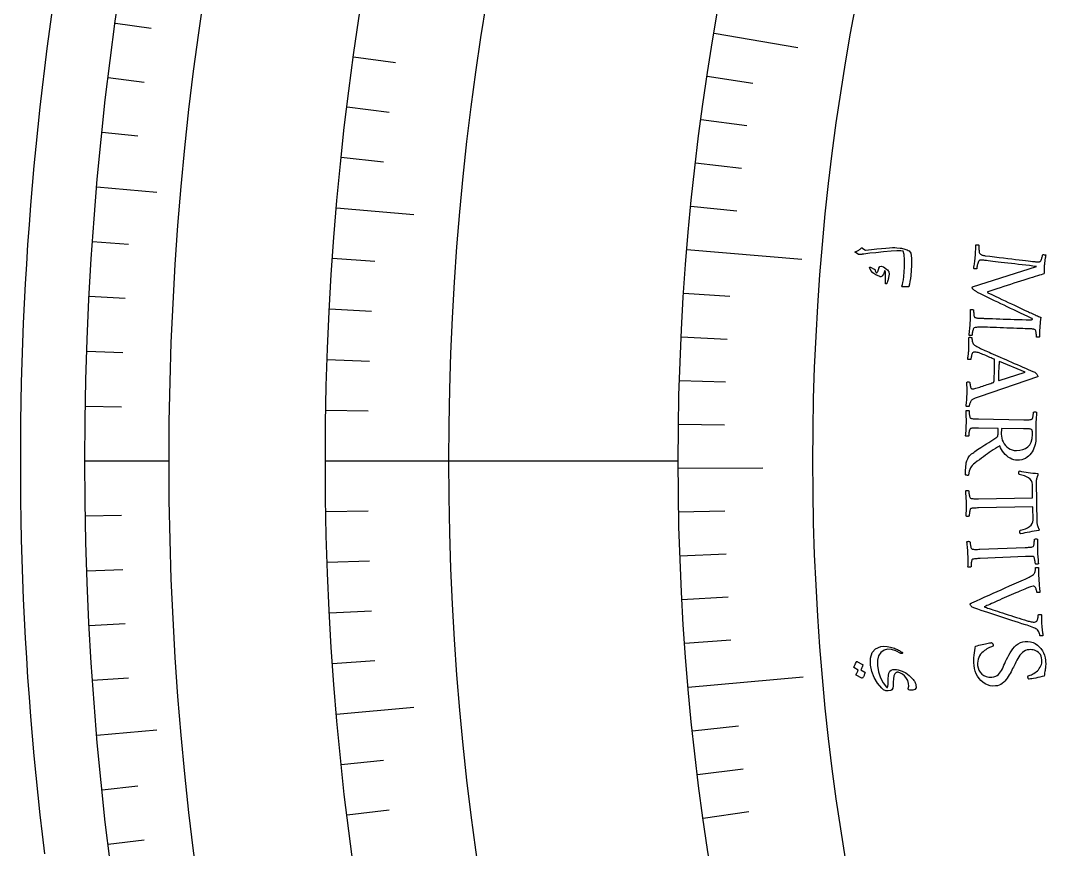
# Model space of a CAD drawing. Header units: millimetres. Extents: x -68 to 68, y -68 to 87.
# Drawn here: x -67.5 to -45.72, y -8.17 to 9.26 of the extents above; entities that cross this region are included whole.
import ezdxf

# ---------------------------------------------------------------- set-up
doc = ezdxf.new("R2010")
doc.units = ezdxf.units.MM
for name, color, linetype in [('CUT_OUTER', 1, 'Continuous'), ('ENGRAVE', 7, 'Continuous'), ('ENGRAVE_FINE', 8, 'Continuous'), ('TEXT', 5, 'Continuous')]:
    doc.layers.add(name, color=color, linetype=linetype)

msp = doc.modelspace()

# ---------------------------------------------------------------- linework, layer by layer
at = {"layer": 'CUT_OUTER'}
msp.add_lwpolyline([(-66.9924, -8.2627), (-67.0418, -7.8515), (-67.0887, -7.44), (-67.1331, -7.0282), (-67.175, -6.6162), (-67.2143, -6.2039), (-67.2511, -5.7913), (-67.2854, -5.3786), (-67.3171, -4.9656), (-67.3463, -4.5525), (-67.373, -4.1391), (-67.3971, -3.7257), (-67.4187, -3.3121), (-67.4377, -2.8983), (-67.4543, -2.4845), (-67.4682, -2.0705), (-67.4797, -1.6565), (-67.4886, -1.2425), (-67.4949, -0.8283), (-67.4987, -0.4142), (-67.5, 0), (-67.4987, 0.4142), (-67.4949, 0.8283), (-67.4886, 1.2425), (-67.4797, 1.6565), (-67.4682, 2.0705), (-67.4543, 2.4845), (-67.4377, 2.8983), (-67.4187, 3.3121), (-67.3971, 3.7257), (-67.373, 4.1391), (-67.3463, 4.5525), (-67.3171, 4.9656), (-67.2854, 5.3786), (-67.2511, 5.7913), (-67.2143, 6.2039), (-67.175, 6.6162), (-67.1331, 7.0282), (-67.0887, 7.44), (-67.0418, 7.8515), (-66.9924, 8.2627), (-66.9404, 8.6736), (-66.8859, 9.0842), (-66.8289, 9.4944)], dxfattribs=at)
at = {"layer": 'ENGRAVE'}
for points in [[(-52.9034, 8.9938), (-51.1467, 8.6952)], [(-65.8983, 5.7654), (-64.6375, 5.655)], [(-60.855, 5.3241), (-59.2278, 5.1818)], [(-53.4781, 4.4448), (-51.0565, 4.2436)], [(-66.15, 0), (-64.3781, 0)], [(-61.0875, 0), (-53.6625, 0)], [(-53.6623, -0.1496), (-51.8803, -0.1447)], [(-53.4513, -4.7561), (-51.0309, -4.5408)], [(-60.855, -5.3241), (-59.2278, -5.1818)], [(-65.8983, -5.7654), (-64.6375, -5.655)]]:
    msp.add_lwpolyline(points, dxfattribs=at)
for radius in [66.15, 66.15, 64.3781, 61.0875, 61.0875, 58.4888, 53.6625, 53.6625, 50.8275]:
    msp.add_circle((0, 0), radius, dxfattribs=at)
at = {"layer": 'ENGRAVE_FINE'}
for points in [[(-65.5062, 9.2063), (-64.7542, 9.1006)], [(-60.493, 8.5017), (-59.6107, 8.3777)], [(-65.6569, 8.0617), (-64.9032, 7.9691)], [(-53.0493, 8.0892), (-52.0884, 7.9427)], [(-60.6322, 7.4447), (-59.7478, 7.3361)], [(-53.1797, 7.1818), (-52.2165, 7.0517)], [(-65.7876, 6.9146), (-65.0324, 6.8352)], [(-60.7529, 6.3854), (-59.8667, 6.2922)], [(-53.2947, 6.2717), (-52.3294, 6.1581)], [(-53.3942, 5.3593), (-52.4271, 5.2622)], [(-65.9889, 4.6144), (-65.2313, 4.5614)], [(-60.9387, 4.2612), (-60.0499, 4.1991)], [(-53.5464, 3.5285), (-52.5765, 3.4646)], [(-66.0593, 3.462), (-65.301, 3.4223)], [(-61.0038, 3.1971), (-60.114, 3.1504)], [(-53.599, 2.6106), (-52.6281, 2.5634)], [(-66.1097, 2.3086), (-65.3508, 2.2821)], [(-61.0503, 2.1319), (-60.1598, 2.1008)], [(-53.6358, 1.6915), (-52.6643, 1.6608)], [(-66.1399, 1.1545), (-65.3807, 1.1412)], [(-61.0782, 1.0661), (-60.1873, 1.0506)], [(-53.657, 0.7713), (-52.6851, 0.7573)], [(-61.0782, -1.0661), (-60.1873, -1.0506)], [(-53.6518, -1.0711), (-52.68, -1.0517)], [(-66.1399, -1.1545), (-65.3807, -1.1412)], [(-53.6255, -1.9927), (-52.6542, -1.9566)], [(-61.0503, -2.1319), (-60.1598, -2.1008)], [(-66.1097, -2.3086), (-65.3508, -2.2821)], [(-53.5833, -2.9143), (-52.6127, -2.8615)], [(-61.0038, -3.1971), (-60.114, -3.1504)], [(-66.0593, -3.462), (-65.301, -3.4223)], [(-53.5253, -3.8355), (-52.5557, -3.766)], [(-60.9387, -4.2612), (-60.0499, -4.1991)], [(-65.9889, -4.6144), (-65.2313, -4.5614)], [(-53.3615, -5.6759), (-52.3949, -5.5731)], [(-60.7529, -6.3854), (-59.8667, -6.2922)], [(-53.2558, -6.5945), (-52.2911, -6.4751)], [(-65.7876, -6.9146), (-65.0324, -6.8352)], [(-60.6322, -7.4447), (-59.7478, -7.3361)], [(-53.1342, -7.5117), (-52.1717, -7.3756)], [(-65.6569, -8.0617), (-64.9032, -7.9691)]]:
    msp.add_lwpolyline(points, dxfattribs=at)
at = {"layer": 'TEXT'}
for points in [[(-49.922, 4.4039), (-49.905, 4.4112), (-49.8888, 4.4189), (-49.8734, 4.4271), (-49.8588, 4.4357), (-49.845, 4.4449), (-49.832, 4.4547), (-49.8199, 4.4652), (-49.8085, 4.4763), (-49.8023, 4.4805), (-49.7954, 4.4814), (-49.7879, 4.4792), (-49.7796, 4.4738), (-49.7366, 4.4419), (-49.7319, 4.4388), (-49.7279, 4.4365), (-49.7246, 4.435), (-49.7219, 4.4344), (-49.5966, 4.4487), (-49.4834, 4.4606), (-49.3823, 4.4703), (-49.2934, 4.4778), (-49.2167, 4.4829), (-49.1524, 4.4857), (-49.1005, 4.4861), (-49.0609, 4.4842), (-48.9865, 4.4774), (-48.9631, 4.474), (-48.9396, 4.4693), (-48.9162, 4.4636), (-48.8928, 4.4567), (-48.8694, 4.4485), (-48.846, 4.439), (-48.8226, 4.4282), (-48.7993, 4.4161), (-48.7674, 4.3674), (-48.7519, 4.265), (-48.7524, 4.1089), (-48.7684, 3.899), (-48.7759, 3.8337), (-48.7844, 3.7734), (-48.794, 3.718), (-48.8047, 3.6677), (-48.807, 3.6633), (-48.8102, 3.6602), (-48.8142, 3.6585), (-48.8191, 3.6582), (-48.8425, 3.6585), (-48.8638, 3.659), (-48.8829, 3.6597), (-48.9, 3.6604), (-48.9151, 3.6613), (-48.9285, 3.6624), (-48.9402, 3.6636), (-48.9501, 3.6649), (-48.9556, 3.666), (-48.9586, 3.6682), (-48.959, 3.6716), (-48.9569, 3.6761), (-48.9435, 3.7108), (-48.9321, 3.7558), (-48.9228, 3.8113), (-48.9154, 3.8772), (-48.8994, 4.0747), (-48.8957, 4.2299), (-48.9046, 4.3429), (-48.9265, 4.4139), (-48.9727, 4.418), (-49.0575, 4.4161), (-49.1809, 4.4083), (-49.343, 4.3945), (-49.5053, 4.3791), (-49.6281, 4.3668), (-49.7114, 4.3577), (-49.7552, 4.352), (-49.7673, 4.35), (-49.7785, 4.3482), (-49.789, 4.3465), (-49.7987, 4.3449), (-49.8075, 4.3434), (-49.8154, 4.3421), (-49.8223, 4.3408), (-49.8282, 4.3397), (-49.8411, 4.3381), (-49.8532, 4.3387), (-49.8645, 4.3417), (-49.875, 4.3469), (-49.9302, 4.3813), (-49.9338, 4.384), (-49.9362, 4.3869), (-49.9372, 4.3898), (-49.9368, 4.3928), (-49.9345, 4.3963), (-49.9313, 4.3993), (-49.9271, 4.4019), (-49.922, 4.4039)], [(-45.9567, 4.1083), (-45.9589, 4.0813), (-45.9605, 4.0559), (-45.9615, 4.0321), (-45.9619, 4.01), (-45.9621, 3.9891), (-45.9623, 3.9691), (-45.9626, 3.9499), (-45.963, 3.9315), (-45.9883, 3.9255), (-46.0198, 3.917), (-46.0576, 3.9061), (-46.1016, 3.8928), (-46.1509, 3.8775), (-46.2044, 3.8609), (-46.2622, 3.8428), (-46.3242, 3.8234), (-46.3894, 3.8028), (-46.4564, 3.7814), (-46.5254, 3.759), (-46.5963, 3.7356), (-46.6681, 3.712), (-46.7397, 3.6884), (-46.8111, 3.6651), (-46.8824, 3.642), (-46.9523, 3.6194), (-47.0196, 3.5976), (-47.0845, 3.5768), (-47.1468, 3.5568), (-47.1489, 3.5556), (-47.1505, 3.5537), (-47.1516, 3.5512), (-47.1521, 3.548), (-47.1517, 3.5449), (-47.1502, 3.5422), (-47.1475, 3.5399), (-47.1436, 3.5382), (-47.0638, 3.4998), (-46.9879, 3.4636), (-46.9159, 3.4294), (-46.848, 3.3973), (-46.782, 3.3663), (-46.7161, 3.3352), (-46.6501, 3.304), (-46.5841, 3.2727), (-46.5164, 3.2407), (-46.4452, 3.2073), (-46.3704, 3.1724), (-46.2922, 3.1361), (-46.2661, 3.1241), (-46.2388, 3.1117), (-46.2105, 3.099), (-46.181, 3.0859), (-46.1519, 3.0731), (-46.1248, 3.0614), (-46.0996, 3.0506), (-46.0763, 3.0408), (-46.0568, 3.0326), (-46.0429, 3.0268), (-46.0345, 3.0233), (-46.0317, 3.0221), (-46.038, 2.9723), (-46.043, 2.9271), (-46.0468, 2.8866), (-46.0495, 2.8508), (-46.0512, 2.8209), (-46.0527, 2.7891), (-46.054, 2.7555), (-46.0551, 2.7201), (-46.056, 2.6858), (-46.0566, 2.6555), (-46.057, 2.6293), (-46.0571, 2.6071), (-46.061, 2.6062), (-46.068, 2.6055), (-46.0782, 2.605), (-46.0916, 2.6046), (-46.1046, 2.6044), (-46.1139, 2.6042), (-46.1195, 2.6041), (-46.1214, 2.6041), (-46.1211, 2.6131), (-46.1214, 2.6245), (-46.122, 2.6383), (-46.1231, 2.6546), (-46.1246, 2.6719), (-46.1268, 2.6887), (-46.1296, 2.7052), (-46.1329, 2.7213), (-46.1368, 2.7357), (-46.1411, 2.7471), (-46.1459, 2.7553), (-46.1512, 2.7606), (-46.1596, 2.7642), (-46.1691, 2.7672), (-46.1798, 2.7699), (-46.1917, 2.772), (-46.204, 2.7737), (-46.2156, 2.7751), (-46.2267, 2.7762), (-46.2373, 2.777), (-46.2696, 2.7778), (-46.3093, 2.779), (-46.3564, 2.7807), (-46.411, 2.7829), (-46.471, 2.7853), (-46.5346, 2.7877), (-46.6018, 2.7903), (-46.6726, 2.7929), (-46.745, 2.7955), (-46.8169, 2.7981), (-46.8884, 2.8007), (-46.9594, 2.8032), (-47.0283, 2.8057), (-47.0931, 2.808), (-47.154, 2.8103), (-47.2108, 2.8125), (-47.2424, 2.8131), (-47.2732, 2.8133), (-47.3031, 2.8132), (-47.3322, 2.8128), (-47.3598, 2.8114), (-47.3851, 2.8084), (-47.4083, 2.8039), (-47.4293, 2.7978), (-47.4371, 2.7931), (-47.4441, 2.7848), (-47.4503, 2.7731), (-47.4557, 2.7578), (-47.4604, 2.7407), (-47.4645, 2.7234), (-47.4681, 2.706), (-47.4711, 2.6883), (-47.4735, 2.6722), (-47.4753, 2.6594), (-47.4765, 2.6499), (-47.477, 2.6437), (-47.4856, 2.6402), (-47.4948, 2.638), (-47.5047, 2.6372), (-47.5152, 2.6377), (-47.5249, 2.6389), (-47.5325, 2.6401), (-47.5379, 2.6414), (-47.5412, 2.6426), (-47.5372, 2.6757), (-47.5332, 2.7083), (-47.5294, 2.7405), (-47.5258, 2.7723), (-47.5224, 2.8045), (-47.5194, 2.8381), (-47.5166, 2.8729), (-47.5142, 2.9091), (-47.5121, 2.947), (-47.5105, 2.9823), (-47.5095, 3.015), (-47.5091, 3.0452), (-47.509, 3.0753), (-47.5088, 3.1081), (-47.5085, 3.1435), (-47.5082, 3.1815), (-47.5047, 3.1824), (-47.4989, 3.1832), (-47.4909, 3.1838), (-47.4805, 3.1843), (-47.4696, 3.1841), (-47.46, 3.1829), (-47.4515, 3.1806), (-47.4443, 3.1772), (-47.4446, 3.1693), (-47.4447, 3.1593), (-47.4444, 3.1474), (-47.4438, 3.1333), (-47.4429, 3.1182), (-47.4418, 3.1032), (-47.4403, 3.0881), (-47.4386, 3.0729), (-47.4366, 3.0588), (-47.4343, 3.0467), (-47.4317, 3.0366), (-47.4289, 3.0285), (-47.4242, 3.0228), (-47.4164, 3.0179), (-47.4053, 3.0136), (-47.3911, 3.0099), (-47.3758, 3.0069), (-47.3616, 3.0046), (-47.3486, 3.0029), (-47.3366, 3.0019), (-47.3231, 3.0011), (-47.3078, 3.0006), (-47.2905, 3.0002), (-47.2714, 3), (-47.2523, 2.9998), (-47.2351, 2.9994), (-47.2198, 2.9989), (-47.2063, 2.9982), (-47.1259, 2.9954), (-47.0471, 2.9927), (-46.9699, 2.99), (-46.8942, 2.9875), (-46.8189, 2.985), (-46.7428, 2.9824), (-46.6658, 2.9797), (-46.5879, 2.977), (-46.5081, 2.9743), (-46.4253, 2.9717), (-46.3395, 2.9692), (-46.2507, 2.9667), (-46.2465, 2.9668), (-46.2409, 2.9672), (-46.2338, 2.9682), (-46.2253, 2.9696), (-46.2171, 2.9718), (-46.2112, 2.9749), (-46.2075, 2.979), (-46.206, 2.9841), (-46.2069, 2.9866), (-46.2097, 2.9894), (-46.2145, 2.9927), (-46.2213, 2.9963), (-46.3031, 3.0348), (-46.3818, 3.0719), (-46.4575, 3.1077), (-46.5301, 3.142), (-46.6005, 3.1755), (-46.6697, 3.2086), (-46.7375, 3.2412), (-46.8041, 3.2733), (-46.8703, 3.3054), (-46.9371, 3.3378), (-47.0044, 3.3704), (-47.0722, 3.4033), (-47.1416, 3.4369), (-47.2136, 3.4719), (-47.2883, 3.5081), (-47.3655, 3.5456), (-47.371, 3.5491), (-47.3786, 3.5541), (-47.3884, 3.5608), (-47.4004, 3.569), (-47.4133, 3.5782), (-47.4257, 3.5874), (-47.4377, 3.5968), (-47.4492, 3.6062), (-47.4592, 3.6154), (-47.4665, 3.624), (-47.4711, 3.632), (-47.473, 3.6393), (-47.4735, 3.6421), (-47.4731, 3.6457), (-47.4718, 3.65), (-47.4695, 3.6552), (-47.4684, 3.6563), (-47.4676, 3.6574), (-47.4671, 3.6585), (-47.4669, 3.6596), (-46.1234, 4.0916), (-46.1968, 4.0994), (-46.2712, 4.1076), (-46.3468, 4.1161), (-46.4234, 4.1251), (-46.5001, 4.1341), (-46.5756, 4.1428), (-46.6501, 4.1514), (-46.7233, 4.1597), (-46.7943, 4.1677), (-46.8617, 4.1754), (-46.9255, 4.1828), (-46.9858, 4.1899), (-47.0414, 4.1966), (-47.0914, 4.2025), (-47.1357, 4.2078), (-47.1743, 4.2125), (-47.206, 4.2164), (-47.2296, 4.2192), (-47.2452, 4.221), (-47.2526, 4.2218), (-47.2608, 4.2224), (-47.2695, 4.2227), (-47.2786, 4.2228), (-47.2881, 4.2227), (-47.2976, 4.2222), (-47.3063, 4.2214), (-47.3144, 4.2203), (-47.3218, 4.2187), (-47.3298, 4.2139), (-47.3373, 4.2048), (-47.3444, 4.1915), (-47.351, 4.1739), (-47.357, 4.1542), (-47.3622, 4.1342), (-47.3668, 4.114), (-47.3706, 4.0936), (-47.3737, 4.075), (-47.376, 4.0605), (-47.3776, 4.0499), (-47.3784, 4.0434), (-47.3843, 4.04), (-47.392, 4.0382), (-47.4016, 4.038), (-47.4131, 4.0394), (-47.4243, 4.0415), (-47.4329, 4.0434), (-47.4389, 4.0451), (-47.4424, 4.0465), (-47.4374, 4.0785), (-47.4327, 4.1082), (-47.4284, 4.1356), (-47.4244, 4.1607), (-47.4207, 4.1863), (-47.4171, 4.2151), (-47.4136, 4.247), (-47.4102, 4.2822), (-47.407, 4.3197), (-47.4045, 4.3541), (-47.4027, 4.3853), (-47.4016, 4.4135), (-47.4008, 4.4416), (-47.3997, 4.4729), (-47.3986, 4.5075), (-47.3972, 4.5451), (-47.3937, 4.5459), (-47.3879, 4.5466), (-47.3798, 4.5469), (-47.3694, 4.5471), (-47.3586, 4.5466), (-47.3489, 4.5451), (-47.3406, 4.5426), (-47.3335, 4.539), (-47.334, 4.5305), (-47.3343, 4.5186), (-47.3343, 4.5033), (-47.334, 4.4847), (-47.3334, 4.4644), (-47.3321, 4.4443), (-47.3303, 4.4242), (-47.3278, 4.4043), (-47.3246, 4.3862), (-47.3205, 4.3718), (-47.3155, 4.3611), (-47.3095, 4.354), (-47.2986, 4.3456), (-47.2871, 4.3387), (-47.2751, 4.3331), (-47.2625, 4.3289), (-47.2489, 4.3255), (-47.2341, 4.3223), (-47.2179, 4.3192), (-47.2005, 4.3163), (-47.1016, 4.3039), (-47.0047, 4.2918), (-46.9098, 4.2801), (-46.8168, 4.2686), (-46.7272, 4.2578), (-46.6423, 4.2476), (-46.562, 4.2382), (-46.4864, 4.2294), (-46.4165, 4.2214), (-46.3535, 4.2142), (-46.2972, 4.2078), (-46.2478, 4.2021), (-46.2066, 4.1973), (-46.1748, 4.1937), (-46.1526, 4.1913), (-46.1399, 4.19), (-46.1275, 4.189), (-46.1154, 4.1881), (-46.1035, 4.1873), (-46.0919, 4.1868), (-46.0808, 4.1867), (-46.0701, 4.1873), (-46.0599, 4.1887), (-46.0502, 4.1909), (-46.0433, 4.1942), (-46.0364, 4.2011), (-46.0296, 4.2116), (-46.023, 4.2255), (-46.0166, 4.2414), (-46.0108, 4.2575), (-46.0056, 4.2741), (-46.0008, 4.2909), (-45.9969, 4.3066), (-45.9938, 4.3198), (-45.9918, 4.3303), (-45.9907, 4.3383), (-45.9886, 4.3391), (-45.9828, 4.3392), (-45.9732, 4.3387), (-45.9597, 4.3376), (-45.9461, 4.3362), (-45.9362, 4.3348), (-45.9298, 4.3335), (-45.9269, 4.3323), (-45.9304, 4.308), (-45.9335, 4.2863), (-45.9365, 4.2671), (-45.9392, 4.2504), (-45.9417, 4.2349), (-45.944, 4.2194), (-45.9463, 4.2039), (-45.9483, 4.1883), (-45.9503, 4.1717), (-45.9524, 4.1528), (-45.9545, 4.1316), (-45.9567, 4.1083)], [(-49.6325, 4.0672), (-49.6319, 4.07), (-49.6306, 4.0724), (-49.6285, 4.0744), (-49.6257, 4.0759), (-49.6233, 4.0763), (-49.6207, 4.0762), (-49.618, 4.0758), (-49.6151, 4.075), (-49.5372, 4.0362), (-49.5293, 4.0316), (-49.5234, 4.0269), (-49.5194, 4.0223), (-49.5173, 4.0176), (-49.5134, 3.9979), (-49.5076, 3.9809), (-49.4999, 3.9667), (-49.4902, 3.9552), (-49.4849, 3.9527), (-49.4787, 3.9551), (-49.4718, 3.9624), (-49.4642, 3.9747), (-49.4605, 3.983), (-49.4571, 3.9917), (-49.4538, 4.0006), (-49.4506, 4.0099), (-49.4476, 4.0195), (-49.4448, 4.0296), (-49.4421, 4.0402), (-49.4396, 4.0514), (-49.4204, 4.0889), (-49.3864, 4.0986), (-49.3377, 4.0805), (-49.2743, 4.0347), (-49.2558, 4.0165), (-49.2416, 3.999), (-49.2318, 3.9823), (-49.2263, 3.9663), (-49.2241, 3.9491), (-49.2246, 3.9255), (-49.2276, 3.8957), (-49.2333, 3.8595), (-49.2365, 3.841), (-49.2403, 3.8236), (-49.2445, 3.8071), (-49.2492, 3.7917), (-49.2542, 3.7772), (-49.259, 3.7636), (-49.2638, 3.7511), (-49.2685, 3.7394), (-49.2732, 3.7324), (-49.2782, 3.7275), (-49.2837, 3.7247), (-49.2895, 3.7241), (-49.2955, 3.7255), (-49.2995, 3.7287), (-49.3017, 3.7337), (-49.3021, 3.7404), (-49.3019, 3.7618), (-49.3013, 3.7861), (-49.3002, 3.8132), (-49.2988, 3.8431), (-49.296, 3.899), (-49.2959, 3.9427), (-49.2984, 3.9745), (-49.3036, 3.9941), (-49.3052, 3.9967), (-49.3074, 3.9982), (-49.3104, 3.9987), (-49.314, 3.998), (-49.3163, 3.9968), (-49.3184, 3.9945), (-49.3205, 3.991), (-49.3225, 3.9864), (-49.3367, 3.9429), (-49.3435, 3.9248), (-49.3516, 3.9095), (-49.361, 3.897), (-49.3717, 3.8873), (-49.384, 3.8793), (-49.3964, 3.875), (-49.4089, 3.8743), (-49.4214, 3.8773), (-49.5051, 3.912), (-49.5682, 3.9553), (-49.6107, 4.007), (-49.6325, 4.0672)], [(-47.2389, 2.3389), (-47.2355, 2.3374), (-47.2252, 2.3328), (-47.2081, 2.3251), (-47.1841, 2.3144), (-47.1542, 2.3011), (-47.1194, 2.2858), (-47.0797, 2.2683), (-47.035, 2.2488), (-46.9866, 2.2276), (-46.9355, 2.2051), (-46.8818, 2.1811), (-46.8254, 2.1558), (-46.7672, 2.1298), (-46.7082, 2.1036), (-46.6483, 2.0774), (-46.5875, 2.051), (-46.527, 2.0248), (-46.4676, 1.9992), (-46.4096, 1.9741), (-46.3528, 1.9495), (-46.2982, 1.926), (-46.2471, 1.9038), (-46.1993, 1.8832), (-46.1549, 1.8639), (-46.1457, 1.8577), (-46.1361, 1.8489), (-46.1259, 1.8373), (-46.1154, 1.8231), (-46.1059, 1.8086), (-46.0993, 1.7959), (-46.0954, 1.7852), (-46.0943, 1.7765), (-46.0945, 1.7744), (-46.0947, 1.7728), (-46.0951, 1.7717), (-46.0957, 1.7709), (-46.0963, 1.7702), (-46.0972, 1.769), (-46.0982, 1.7674), (-46.0993, 1.7655), (-47.3071, 1.355), (-47.3666, 1.3342), (-47.4111, 1.3184), (-47.4406, 1.3075), (-47.455, 1.3017), (-47.4673, 1.295), (-47.4789, 1.2854), (-47.4897, 1.2731), (-47.4996, 1.258), (-47.5086, 1.2416), (-47.5162, 1.2251), (-47.5226, 1.2085), (-47.5276, 1.192), (-47.5315, 1.1769), (-47.5343, 1.1648), (-47.536, 1.1557), (-47.5367, 1.1495), (-47.5433, 1.1458), (-47.5514, 1.1436), (-47.5611, 1.1428), (-47.5723, 1.1435), (-47.583, 1.1449), (-47.5914, 1.1463), (-47.5973, 1.1475), (-47.6007, 1.1488), (-47.5977, 1.1813), (-47.5949, 1.2121), (-47.5922, 1.2412), (-47.5897, 1.2685), (-47.5875, 1.2963), (-47.5855, 1.3267), (-47.584, 1.3596), (-47.5827, 1.3952), (-47.5818, 1.4328), (-47.5814, 1.467), (-47.5815, 1.498), (-47.5822, 1.5256), (-47.583, 1.5533), (-47.584, 1.5842), (-47.5849, 1.6185), (-47.5858, 1.6562), (-47.5802, 1.6599), (-47.573, 1.6623), (-47.5641, 1.6634), (-47.5535, 1.6631), (-47.543, 1.6617), (-47.5342, 1.6593), (-47.5272, 1.6559), (-47.5219, 1.6516), (-47.5218, 1.6398), (-47.5208, 1.6251), (-47.5189, 1.6074), (-47.5161, 1.5869), (-47.5124, 1.5666), (-47.5079, 1.5497), (-47.5025, 1.5363), (-47.4964, 1.5263), (-47.4911, 1.5221), (-47.484, 1.519), (-47.4752, 1.517), (-47.4647, 1.5161), (-47.4526, 1.5166), (-47.4368, 1.5189), (-47.4175, 1.523), (-47.3945, 1.5288), (-47.3689, 1.5359), (-47.3417, 1.544), (-47.3128, 1.5531), (-47.2824, 1.563), (-47.2514, 1.5735), (-47.2208, 1.5839), (-47.1907, 1.5943), (-47.1609, 1.6048), (-47.1327, 1.6147), (-47.1071, 1.6238), (-47.0841, 1.6319), (-47.0637, 1.6391), (-47.0469, 1.645), (-47.035, 1.6492), (-47.0278, 1.6518), (-47.0254, 1.6526), (-47.0251, 1.6529), (-47.0243, 1.6537), (-47.0228, 1.6551), (-47.0207, 1.657), (-47.0186, 1.6592), (-47.0171, 1.6615), (-47.0162, 1.6637), (-47.0158, 1.666), (-47.0142, 1.684), (-47.0127, 1.7041), (-47.0115, 1.7261), (-47.0105, 1.7502), (-47.0095, 1.7748), (-47.0086, 1.7986), (-47.0078, 1.8215), (-47.0069, 1.8436), (-47.0067, 1.8493), (-47.0065, 1.855), (-47.0062, 1.8607), (-47.006, 1.8663), (-47.0058, 1.8719), (-47.0056, 1.8772), (-47.0054, 1.8821), (-47.0052, 1.8868), (-47.0039, 1.9197), (-47.0029, 1.9501), (-47.0021, 1.9778), (-47.0015, 2.003), (-47.0012, 2.0287), (-47.0012, 2.0578), (-47.0014, 2.0903), (-47.0018, 2.1263), (-47.002, 2.1276), (-47.0026, 2.1292), (-47.0035, 2.1311), (-47.0049, 2.1333), (-47.0063, 2.1353), (-47.0074, 2.1368), (-47.008, 2.1377), (-47.0082, 2.138), (-47.011, 2.1392), (-47.0194, 2.1428), (-47.0334, 2.1488), (-47.0531, 2.1572), (-47.0766, 2.1672), (-47.1022, 2.1783), (-47.1298, 2.1903), (-47.1596, 2.2033), (-47.19, 2.2164), (-47.2194, 2.2287), (-47.2478, 2.2403), (-47.2753, 2.2511), (-47.3022, 2.2618), (-47.327, 2.2706), (-47.3495, 2.2773), (-47.3699, 2.2821), (-47.3882, 2.2855), (-47.4045, 2.2881), (-47.4189, 2.2899), (-47.4313, 2.2908), (-47.4433, 2.2892), (-47.4543, 2.283), (-47.4642, 2.2723), (-47.473, 2.2571), (-47.4806, 2.2395), (-47.4869, 2.2214), (-47.492, 2.2031), (-47.4958, 2.1844), (-47.4986, 2.1673), (-47.5006, 2.1538), (-47.502, 2.1438), (-47.5025, 2.1374), (-47.5061, 2.1354), (-47.5121, 2.1338), (-47.5206, 2.1326), (-47.5314, 2.1318), (-47.5426, 2.1316), (-47.5523, 2.1321), (-47.5603, 2.1335), (-47.5667, 2.1357), (-47.5646, 2.1567), (-47.5626, 2.1762), (-47.5606, 2.1941), (-47.5587, 2.2104), (-47.5568, 2.2259), (-47.555, 2.2414), (-47.5531, 2.2569), (-47.5512, 2.2724), (-47.5494, 2.2891), (-47.5478, 2.3083), (-47.5463, 2.3299), (-47.5449, 2.3541), (-47.5439, 2.3784), (-47.5432, 2.4007), (-47.5429, 2.4211), (-47.5429, 2.4394), (-47.5432, 2.4567), (-47.5434, 2.4741), (-47.5437, 2.4914), (-47.5439, 2.5088), (-47.5441, 2.5272), (-47.5441, 2.548), (-47.544, 2.5711), (-47.5438, 2.5965), (-47.5402, 2.5984), (-47.5342, 2.5995), (-47.5258, 2.5999), (-47.515, 2.5996), (-47.5038, 2.5987), (-47.4942, 2.5973), (-47.4862, 2.5954), (-47.4798, 2.5931), (-47.4799, 2.5809), (-47.4788, 2.565), (-47.4766, 2.5455), (-47.4733, 2.5223), (-47.4686, 2.4994), (-47.4621, 2.4805), (-47.4538, 2.4657), (-47.4437, 2.4551), (-47.4222, 2.4373), (-47.3994, 2.4208), (-47.3752, 2.4056), (-47.3496, 2.3915), (-47.323, 2.3782), (-47.2957, 2.365), (-47.2677, 2.3519), (-47.2389, 2.3389)], [(-46.3608, 1.8655), (-46.8959, 2.0896), (-46.8962, 2.0896), (-46.8971, 2.0894), (-46.8985, 2.0891), (-46.9005, 2.0887), (-46.9026, 2.0881), (-46.904, 2.0874), (-46.9049, 2.0865), (-46.9052, 2.0855), (-46.9073, 2.0629), (-46.9093, 2.0381), (-46.9113, 2.0112), (-46.9132, 1.9822), (-46.9149, 1.9536), (-46.9163, 1.928), (-46.9174, 1.9053), (-46.9183, 1.8856), (-46.9192, 1.8601), (-46.9197, 1.8359), (-46.9199, 1.8129), (-46.9197, 1.7912), (-46.9194, 1.7696), (-46.9191, 1.7471), (-46.9188, 1.7235), (-46.9185, 1.6989), (-46.9183, 1.6969), (-46.9173, 1.6952), (-46.9155, 1.6939), (-46.913, 1.6931), (-46.9106, 1.6925), (-46.9088, 1.692), (-46.9077, 1.6918), (-46.9074, 1.6917)], [(-46.1331, 0.4559), (-46.1351, 0.4188), (-46.1401, 0.3811), (-46.1483, 0.3429), (-46.1595, 0.3041), (-46.1738, 0.2658), (-46.1908, 0.229), (-46.2107, 0.1938), (-46.2334, 0.1601), (-46.259, 0.1287), (-46.2876, 0.1006), (-46.3191, 0.0756), (-46.3537, 0.0538), (-46.3912, 0.0361), (-46.4317, 0.0235), (-46.4752, 0.0159), (-46.5218, 0.0134), (-46.5615, 0.0162), (-46.6006, 0.0245), (-46.6392, 0.0382), (-46.6772, 0.0576), (-46.7137, 0.0812), (-46.748, 0.1081), (-46.7799, 0.138), (-46.8095, 0.1711), (-46.836, 0.2062), (-46.8584, 0.242), (-46.8767, 0.2785), (-46.8911, 0.3157), (-46.9394, 0.2868), (-46.9857, 0.2583), (-47.03, 0.2304), (-47.0723, 0.2029), (-47.1135, 0.1754), (-47.1545, 0.1473), (-47.1954, 0.1185), (-47.2361, 0.0892), (-47.2778, 0.0586), (-47.3217, 0.0263), (-47.3676, -0.0078), (-47.4157, -0.0438), (-47.4457, -0.0684), (-47.4716, -0.0941), (-47.4936, -0.1209), (-47.5115, -0.1486), (-47.5258, -0.1791), (-47.537, -0.214), (-47.5449, -0.2535), (-47.5497, -0.2973), (-47.5552, -0.3011), (-47.5628, -0.3032), (-47.5723, -0.3035), (-47.5839, -0.3022), (-47.5952, -0.3001), (-47.604, -0.2983), (-47.6101, -0.2967), (-47.6137, -0.2954), (-47.6135, -0.2413), (-47.6122, -0.1919), (-47.6099, -0.1472), (-47.6065, -0.1074), (-47.6023, -0.0724), (-47.5977, -0.0425), (-47.5927, -0.0176), (-47.5872, 0.0022), (-47.582, 0.0149), (-47.5754, 0.0299), (-47.5676, 0.0471), (-47.5585, 0.0667), (-47.5469, 0.0873), (-47.5313, 0.1076), (-47.5119, 0.1275), (-47.4886, 0.1472), (-47.4773, 0.1555), (-47.4617, 0.1666), (-47.4418, 0.1806), (-47.4176, 0.1975), (-47.3898, 0.2166), (-47.3591, 0.2374), (-47.3255, 0.2599), (-47.2891, 0.284), (-47.2506, 0.3094), (-47.2107, 0.3356), (-47.1696, 0.3626), (-47.1272, 0.3904), (-47.0843, 0.4183), (-47.0418, 0.4455), (-46.9997, 0.4722), (-46.9581, 0.4982), (-46.946, 0.5092), (-46.9372, 0.5242), (-46.9319, 0.5432), (-46.9299, 0.5662), (-46.9283, 0.6821), (-47.3444, 0.6882), (-47.3478, 0.6882), (-47.3513, 0.6883), (-47.3547, 0.6883), (-47.3581, 0.6884), (-47.3615, 0.6884), (-47.365, 0.6885), (-47.3684, 0.6885), (-47.3718, 0.6886), (-47.393, 0.6888), (-47.4133, 0.6889), (-47.4325, 0.6888), (-47.4507, 0.6886), (-47.4677, 0.6879), (-47.483, 0.6865), (-47.4969, 0.6843), (-47.5091, 0.6814), (-47.5148, 0.6774), (-47.5201, 0.67), (-47.5253, 0.6591), (-47.5302, 0.6448), (-47.5346, 0.6285), (-47.5384, 0.6115), (-47.5414, 0.594), (-47.5437, 0.5759), (-47.5454, 0.5589), (-47.5466, 0.5448), (-47.5474, 0.5336), (-47.5477, 0.5252), (-47.5532, 0.5222), (-47.5603, 0.5199), (-47.5692, 0.5183), (-47.5798, 0.5175), (-47.5904, 0.5177), (-47.5992, 0.5192), (-47.6063, 0.5219), (-47.6117, 0.5259), (-47.6091, 0.5602), (-47.6066, 0.5937), (-47.6043, 0.6264), (-47.6021, 0.6585), (-47.6001, 0.6904), (-47.5985, 0.7227), (-47.5974, 0.7555), (-47.5966, 0.7887), (-47.5963, 0.8212), (-47.5964, 0.8539), (-47.5968, 0.8869), (-47.5977, 0.9203), (-47.5988, 0.9539), (-47.6001, 0.9878), (-47.6014, 1.022), (-47.6029, 1.0565), (-47.5974, 1.0604), (-47.5902, 1.0629), (-47.5813, 1.064), (-47.5707, 1.0639), (-47.5602, 1.0627), (-47.5513, 1.0609), (-47.5442, 1.0583), (-47.5389, 1.0551), (-47.5389, 1.0467), (-47.5385, 1.0355), (-47.5377, 1.0214), (-47.5366, 1.0043), (-47.5349, 0.9861), (-47.5324, 0.9683), (-47.5293, 0.9508), (-47.5254, 0.9338), (-47.521, 0.919), (-47.5162, 0.908), (-47.511, 0.901), (-47.5055, 0.8978), (-47.4909, 0.8934), (-47.4742, 0.89), (-47.4556, 0.8875), (-47.4349, 0.8861), (-47.4127, 0.8852), (-47.3897, 0.8844), (-47.3659, 0.8837), (-47.3412, 0.8832), (-46.3879, 0.8676), (-46.3631, 0.8673), (-46.339, 0.867), (-46.3157, 0.8669), (-46.293, 0.867), (-46.2718, 0.8676), (-46.2527, 0.8693), (-46.2357, 0.872), (-46.2208, 0.8757), (-46.2143, 0.8786), (-46.2086, 0.8853), (-46.2037, 0.8958), (-46.1996, 0.91), (-46.196, 0.9263), (-46.1929, 0.9429), (-46.1902, 0.9598), (-46.1879, 0.977), (-46.1861, 0.993), (-46.1847, 1.0063), (-46.1838, 1.017), (-46.1834, 1.025), (-46.178, 1.0279), (-46.1708, 1.0301), (-46.1619, 1.0315), (-46.1513, 1.0321), (-46.1407, 1.0318), (-46.1319, 1.0303), (-46.1248, 1.0276), (-46.1194, 1.0236), (-46.1214, 0.9903), (-46.1234, 0.9574), (-46.1256, 0.925), (-46.1279, 0.893), (-46.13, 0.8612), (-46.1316, 0.8296), (-46.1328, 0.7981), (-46.1336, 0.7667), (-46.134, 0.7337), (-46.1341, 0.6994), (-46.1339, 0.6638), (-46.1334, 0.627), (-46.1329, 0.5882), (-46.1327, 0.5468), (-46.1328, 0.5027), (-46.1331, 0.4559)], [(-46.5418, 0.2187), (-46.4719, 0.2232), (-46.4086, 0.2374), (-46.3517, 0.2614), (-46.3013, 0.2949), (-46.26, 0.3399), (-46.2303, 0.3978), (-46.212, 0.4688), (-46.2052, 0.5529), (-46.2052, 0.5643), (-46.2055, 0.5784), (-46.206, 0.5951), (-46.2067, 0.6145), (-46.2085, 0.6331), (-46.212, 0.6474), (-46.2173, 0.6573), (-46.2244, 0.6629), (-46.2364, 0.6671), (-46.252, 0.6703), (-46.2712, 0.6727), (-46.2939, 0.674), (-46.3186, 0.6749), (-46.3434, 0.6756), (-46.3683, 0.6762), (-46.3934, 0.6766), (-46.8598, 0.6811), (-46.8613, 0.5631), (-46.8593, 0.5204), (-46.8523, 0.4787), (-46.8402, 0.4379), (-46.823, 0.3981), (-46.8013, 0.3606), (-46.7755, 0.3266), (-46.7457, 0.2961), (-46.7119, 0.2693), (-46.6744, 0.2473), (-46.6335, 0.2315), (-46.5893, 0.222), (-46.5418, 0.2187)], [(-46.1127, -1.292), (-46.1116, -1.3063), (-46.109, -1.3226), (-46.1049, -1.3408), (-46.0993, -1.3609), (-46.0931, -1.3805), (-46.0873, -1.3974), (-46.0819, -1.4115), (-46.0768, -1.4228), (-46.0726, -1.4309), (-46.0695, -1.4376), (-46.0676, -1.443), (-46.0669, -1.4471), (-46.0671, -1.4506), (-46.0678, -1.4544), (-46.0691, -1.4584), (-46.071, -1.4628), (-46.1218, -1.4702), (-46.1717, -1.4781), (-46.2208, -1.4863), (-46.269, -1.4949), (-46.3163, -1.504), (-46.3627, -1.5134), (-46.4083, -1.5233), (-46.453, -1.5335), (-46.4555, -1.531), (-46.4584, -1.5275), (-46.4615, -1.5233), (-46.465, -1.5182), (-46.468, -1.5123), (-46.4699, -1.5059), (-46.4707, -1.4989), (-46.4704, -1.4913), (-46.47, -1.48), (-46.4682, -1.4709), (-46.4648, -1.4641), (-46.46, -1.4594), (-46.4045, -1.4446), (-46.3541, -1.4263), (-46.3086, -1.4045), (-46.268, -1.3793), (-46.2348, -1.3506), (-46.2115, -1.3182), (-46.1979, -1.2823), (-46.1941, -1.2427), (-46.2007, -0.9651), (-47.3391, -0.9889), (-47.3638, -0.9895), (-47.3876, -0.9902), (-47.4106, -0.991), (-47.4328, -0.992), (-47.4535, -0.9935), (-47.4721, -0.996), (-47.4888, -0.9994), (-47.5034, -1.0039), (-47.5089, -1.008), (-47.514, -1.0156), (-47.5188, -1.0266), (-47.5232, -1.0411), (-47.527, -1.0576), (-47.5302, -1.0744), (-47.5326, -1.0917), (-47.5342, -1.1094), (-47.5353, -1.1259), (-47.5361, -1.1397), (-47.5365, -1.1507), (-47.5365, -1.159), (-47.5418, -1.1622), (-47.5489, -1.1647), (-47.5577, -1.1666), (-47.5683, -1.1678), (-47.5788, -1.168), (-47.5877, -1.1668), (-47.5949, -1.1644), (-47.6005, -1.1605), (-47.5991, -1.1262), (-47.5978, -1.0927), (-47.5966, -1.0598), (-47.5955, -1.0277), (-47.5947, -0.9958), (-47.5943, -0.9634), (-47.5943, -0.9306), (-47.5947, -0.8973), (-47.5955, -0.8649), (-47.5968, -0.8322), (-47.5984, -0.7992), (-47.6004, -0.7659), (-47.6028, -0.7324), (-47.6052, -0.6985), (-47.6078, -0.6644), (-47.6104, -0.63), (-47.6051, -0.6259), (-47.598, -0.6232), (-47.5891, -0.6217), (-47.5785, -0.6215), (-47.568, -0.6223), (-47.5591, -0.6238), (-47.5519, -0.6261), (-47.5464, -0.6291), (-47.5461, -0.6375), (-47.5453, -0.6487), (-47.544, -0.6628), (-47.5423, -0.6797), (-47.54, -0.6979), (-47.5369, -0.7157), (-47.5332, -0.733), (-47.5287, -0.7498), (-47.5237, -0.7645), (-47.5185, -0.7753), (-47.5131, -0.7822), (-47.5075, -0.7852), (-47.4927, -0.789), (-47.476, -0.7918), (-47.4572, -0.7936), (-47.4365, -0.7943), (-47.4143, -0.7945), (-47.3913, -0.7944), (-47.3675, -0.7943), (-47.3427, -0.7939), (-46.2043, -0.7748), (-46.2082, -0.4927), (-46.2135, -0.4533), (-46.2284, -0.4179), (-46.2529, -0.3864), (-46.2872, -0.359), (-46.3286, -0.3352), (-46.3749, -0.3147), (-46.4261, -0.2976), (-46.482, -0.2839), (-46.4871, -0.2794), (-46.4907, -0.2727), (-46.4929, -0.2637), (-46.4936, -0.2524), (-46.4943, -0.2449), (-46.4937, -0.2381), (-46.492, -0.2319), (-46.4892, -0.2265), (-46.4859, -0.2218), (-46.483, -0.2177), (-46.4803, -0.2144), (-46.4778, -0.2118), (-46.4328, -0.2203), (-46.3869, -0.2282), (-46.3401, -0.2356), (-46.2925, -0.2424), (-46.244, -0.2487), (-46.1947, -0.2547), (-46.1445, -0.2605), (-46.0935, -0.2659), (-46.0916, -0.2717), (-46.0908, -0.2782), (-46.091, -0.2851), (-46.0922, -0.2927), (-46.0939, -0.3001), (-46.0958, -0.3067), (-46.0978, -0.3124), (-46.1, -0.3173), (-46.1046, -0.3284), (-46.1092, -0.3417), (-46.1141, -0.357), (-46.119, -0.3744), (-46.1234, -0.3923), (-46.1264, -0.4089), (-46.1282, -0.4242), (-46.1287, -0.4382)], [(-46.1005, -1.9067), (-46.099, -1.9388), (-46.097, -1.9706), (-46.0946, -2.0019), (-46.0917, -2.0327), (-46.0887, -2.0637), (-46.0858, -2.0954), (-46.0829, -2.1278), (-46.0802, -2.1609), (-46.0854, -2.165), (-46.0924, -2.1679), (-46.1012, -2.1696), (-46.1118, -2.1702), (-46.1224, -2.1698), (-46.1313, -2.1686), (-46.1385, -2.1666), (-46.1441, -2.1639), (-46.1447, -2.1558), (-46.1459, -2.1449), (-46.1476, -2.1313), (-46.1498, -2.1148), (-46.1526, -2.0973), (-46.1557, -2.0804), (-46.1592, -2.064), (-46.1631, -2.0482), (-46.1676, -2.0344), (-46.1728, -2.024), (-46.1787, -2.0169), (-46.1853, -2.0133), (-46.1977, -2.0108), (-46.2118, -2.0091), (-46.2275, -2.0082), (-46.245, -2.0081), (-46.2637, -2.0084), (-46.2833, -2.0089), (-46.3037, -2.0095), (-46.325, -2.0104), (-46.3284, -2.0106), (-46.3318, -2.0107), (-46.3353, -2.0108), (-46.3387, -2.011), (-46.3421, -2.0111), (-46.3455, -2.0113), (-46.349, -2.0114), (-46.3524, -2.0116), (-47.3049, -2.0529), (-47.3083, -2.0531), (-47.3117, -2.0532), (-47.3152, -2.0534), (-47.3186, -2.0535), (-47.322, -2.0537), (-47.3254, -2.0538), (-47.3289, -2.054), (-47.3323, -2.0541), (-47.3535, -2.0551), (-47.3737, -2.0562), (-47.3929, -2.0574), (-47.411, -2.0587), (-47.4279, -2.0604), (-47.4432, -2.0627), (-47.4569, -2.0656), (-47.4689, -2.0693), (-47.4743, -2.0735), (-47.4793, -2.0812), (-47.4838, -2.0924), (-47.4879, -2.107), (-47.4914, -2.1236), (-47.4941, -2.1407), (-47.4961, -2.1584), (-47.4973, -2.1766), (-47.498, -2.1936), (-47.4985, -2.2078), (-47.4986, -2.219), (-47.4984, -2.2274), (-47.5037, -2.2307), (-47.5107, -2.2334), (-47.5195, -2.2355), (-47.53, -2.2369), (-47.5406, -2.2374), (-47.5495, -2.2364), (-47.5567, -2.2341), (-47.5623, -2.2304), (-47.5617, -2.1961), (-47.5612, -2.1625), (-47.5607, -2.1296), (-47.5604, -2.0975), (-47.5603, -2.0655), (-47.5606, -2.0331), (-47.5613, -2.0003), (-47.5625, -1.9671), (-47.5641, -1.9347), (-47.566, -1.9021), (-47.5684, -1.8691), (-47.5712, -1.8359), (-47.5743, -1.8024), (-47.5775, -1.7686), (-47.5808, -1.7345), (-47.5842, -1.7002), (-47.579, -1.696), (-47.5719, -1.6931), (-47.5631, -1.6914), (-47.5525, -1.691), (-47.5419, -1.6915), (-47.533, -1.6929), (-47.5258, -1.695), (-47.5203, -1.6979), (-47.5198, -1.7062), (-47.5187, -1.7174), (-47.5171, -1.7315), (-47.515, -1.7484), (-47.5123, -1.7665), (-47.5088, -1.7842), (-47.5047, -1.8014), (-47.4998, -1.8182), (-47.4945, -1.8327), (-47.4891, -1.8434), (-47.4836, -1.8502), (-47.4779, -1.853), (-47.463, -1.8566), (-47.4462, -1.859), (-47.4274, -1.8603), (-47.4066, -1.8606), (-47.3845, -1.8602), (-47.3615, -1.8597), (-47.3376, -1.859), (-47.3129, -1.8581), (-46.3603, -1.8207), (-46.3355, -1.8196), (-46.3115, -1.8185), (-46.2881, -1.8172), (-46.2655, -1.8158), (-46.2444, -1.8139), (-46.2254, -1.8112), (-46.2086, -1.8075), (-46.1939, -1.8029), (-46.1876, -1.7997), (-46.1823, -1.7927), (-46.178, -1.7819), (-46.1747, -1.7674), (-46.1721, -1.7509), (-46.17, -1.7339), (-46.1683, -1.7166), (-46.167, -1.6988), (-46.1661, -1.6823), (-46.1655, -1.6685), (-46.1653, -1.6576), (-46.1654, -1.6495), (-46.16, -1.6463), (-46.153, -1.6437), (-46.1442, -1.6418), (-46.1337, -1.6405), (-46.1231, -1.6402), (-46.1142, -1.6412), (-46.107, -1.6435), (-46.1014, -1.6472), (-46.1014, -1.6806), (-46.1015, -1.7137), (-46.1018, -1.7466), (-46.1022, -1.7792), (-46.1024, -1.8115), (-46.1022, -1.8435), (-46.1016, -1.8752), (-46.1005, -1.9067)], [(-46.0725, -2.494), (-46.0704, -2.5294), (-46.0678, -2.5643), (-46.0648, -2.5985), (-46.0614, -2.6322), (-46.0578, -2.6655), (-46.0544, -2.6984), (-46.0511, -2.7311), (-46.048, -2.7635), (-46.0535, -2.7658), (-46.0612, -2.7674), (-46.0711, -2.7685), (-46.0831, -2.769), (-46.0948, -2.7688), (-46.1035, -2.7677), (-46.1093, -2.7658), (-46.1121, -2.7629), (-46.1128, -2.757), (-46.1144, -2.7482), (-46.1169, -2.7365), (-46.1203, -2.7219), (-46.1247, -2.7061), (-46.1301, -2.6908), (-46.1367, -2.676), (-46.1444, -2.6616), (-46.1536, -2.6494), (-46.1648, -2.6409), (-46.1779, -2.6362), (-46.1929, -2.6352), (-46.2158, -2.6391), (-46.2482, -2.6485), (-46.29, -2.6636), (-46.3412, -2.6843), (-46.3678, -2.6956), (-46.3985, -2.7087), (-46.4332, -2.7237), (-46.4719, -2.7404), (-46.5137, -2.7585), (-46.5576, -2.7774), (-46.6036, -2.7972), (-46.6516, -2.8179), (-46.7007, -2.8391), (-46.7498, -2.8605), (-46.7989, -2.8821), (-46.848, -2.9038), (-46.896, -2.9252), (-46.9421, -2.9456), (-46.9863, -2.9651), (-47.0285, -2.9837), (-47.0679, -3.0009), (-47.1034, -3.0165), (-47.1353, -3.0304), (-47.1633, -3.0427), (-47.1865, -3.0529), (-47.2037, -3.0605), (-47.2149, -3.0656), (-47.2201, -3.0682), (-47.2121, -3.0713), (-47.1975, -3.0765), (-47.1763, -3.0839), (-47.1486, -3.0934), (-47.1154, -3.1046), (-47.078, -3.1171), (-47.0363, -3.1309), (-46.9904, -3.1459), (-46.9412, -3.1619), (-46.8894, -3.1788), (-46.8351, -3.1964), (-46.7784, -3.2148), (-46.7201, -3.2336), (-46.6615, -3.2525), (-46.6023, -3.2714), (-46.5428, -3.2904), (-46.4839, -3.3091), (-46.4267, -3.3271), (-46.3713, -3.3445), (-46.3176, -3.3613), (-46.2974, -3.3675), (-46.2767, -3.373), (-46.2554, -3.3779), (-46.2336, -3.3823), (-46.2124, -3.3856), (-46.1931, -3.3877), (-46.1755, -3.3886), (-46.1598, -3.3881), (-46.1428, -3.385), (-46.1284, -3.3782), (-46.1166, -3.3679), (-46.1073, -3.3539), (-46.1, -3.338), (-46.0942, -3.3215), (-46.0898, -3.3047), (-46.0869, -3.2873), (-46.085, -3.2712), (-46.0838, -3.2577), (-46.0833, -3.2469), (-46.0834, -3.2389), (-46.0801, -3.2347), (-46.0739, -3.2315), (-46.065, -3.2291), (-46.0533, -3.2278), (-46.0412, -3.2275), (-46.0312, -3.2285), (-46.0232, -3.2307), (-46.0173, -3.2342), (-46.0164, -3.264), (-46.0157, -3.2929), (-46.0152, -3.321), (-46.0149, -3.3483), (-46.0144, -3.3756), (-46.0134, -3.4037), (-46.0119, -3.4326), (-46.0099, -3.4623), (-46.008, -3.4866), (-46.0061, -3.5082), (-46.0043, -3.5272), (-46.0025, -3.5436), (-46.0007, -3.5585), (-45.9988, -3.5733), (-45.9967, -3.5879), (-45.9945, -3.6024), (-45.9922, -3.6176), (-45.9897, -3.6345), (-45.9871, -3.6531), (-45.9843, -3.6733), (-45.9899, -3.6756), (-45.9978, -3.6772), (-46.008, -3.6782), (-46.0206, -3.6785), (-46.0327, -3.6782), (-46.0413, -3.6773), (-46.0466, -3.6759), (-46.0485, -3.674), (-46.0499, -3.6652), (-46.0531, -3.6521), (-46.058, -3.6349), (-46.0647, -3.6135), (-46.0737, -3.5912), (-46.0852, -3.5716), (-46.0994, -3.5545), (-46.1163, -3.54), (-46.1315, -3.5302), (-46.1526, -3.5194), (-46.1796, -3.5075), (-46.2126, -3.4944), (-46.2482, -3.4813), (-46.2831, -3.469), (-46.3171, -3.4577), (-46.3503, -3.4473), (-46.4273, -3.4231), (-46.5011, -3.3998), (-46.5716, -3.3776), (-46.6389, -3.3563), (-46.704, -3.3355), (-46.768, -3.3149), (-46.8307, -3.2944), (-46.8923, -3.274), (-46.9539, -3.2535), (-47.0166, -3.2326), (-47.0805, -3.2113), (-47.1456, -3.1896), (-47.213, -3.1668), (-47.284, -3.1425), (-47.3584, -3.1166), (-47.4364, -3.0892), (-47.457, -3.0811), (-47.4741, -3.0723), (-47.4879, -3.0628), (-47.4983, -3.0528), (-47.506, -3.0422), (-47.5117, -3.0314), (-47.5154, -3.0203), (-47.5172, -3.0089), (-47.5164, -3.0055), (-47.5138, -3.0023), (-47.5094, -2.9993), (-47.503, -2.9964), (-47.4963, -2.9937), (-47.4905, -2.991), (-47.4857, -2.9884), (-47.482, -2.9859), (-47.3867, -2.9425), (-47.2945, -2.9008), (-47.2056, -2.8606), (-47.1198, -2.8221), (-47.0352, -2.7843), (-46.9499, -2.7463), (-46.8639, -2.7081), (-46.7772, -2.6697), (-46.6878, -2.6301), (-46.594, -2.5882), (-46.4957, -2.5441), (-46.3928, -2.4978), (-46.3613, -2.4838), (-46.3314, -2.47), (-46.3032, -2.4565), (-46.2767, -2.4432), (-46.2516, -2.4297), (-46.2278, -2.4156), (-46.2051, -2.4009), (-46.1835, -2.3856), (-46.1752, -2.3784), (-46.1678, -2.3691), (-46.1614, -2.3575), (-46.1559, -2.3438), (-46.1514, -2.329), (-46.1477, -2.3145), (-46.1448, -2.3001), (-46.1428, -2.286), (-46.1415, -2.2728), (-46.1406, -2.2615), (-46.1402, -2.252), (-46.1403, -2.2444), (-46.1384, -2.2433), (-46.1326, -2.2423), (-46.123, -2.2414), (-46.1095, -2.2406), (-46.0959, -2.2401), (-46.0858, -2.24), (-46.0793, -2.2404), (-46.0763, -2.2413), (-46.0758, -2.2777), (-46.0755, -2.3109), (-46.0755, -2.3409), (-46.0757, -2.3677), (-46.0758, -2.3945), (-46.0754, -2.4245), (-46.0742, -2.4576), (-46.0725, -2.494)], [(-48.8181, -4.7847), (-48.8065, -4.7342), (-48.8111, -4.6795), (-48.8319, -4.6206), (-48.8689, -4.5575), (-48.9022, -4.5183), (-48.9405, -4.4866), (-48.9839, -4.4624), (-49.0323, -4.4456), (-49.0418, -4.4444), (-49.0515, -4.4451), (-49.0614, -4.4477), (-49.0715, -4.4522), (-49.1017, -4.4793), (-49.1225, -4.5221), (-49.1337, -4.5805), (-49.1354, -4.6545), (-49.1362, -4.7275), (-49.145, -4.7814), (-49.162, -4.8161), (-49.1872, -4.8317), (-49.2424, -4.8385), (-49.2928, -4.8324), (-49.3383, -4.8132), (-49.379, -4.781), (-49.467, -4.6744), (-49.5351, -4.5581), (-49.5834, -4.4322), (-49.6116, -4.2968), (-49.6141, -4.1465), (-49.5789, -4.0311), (-49.5062, -3.9507), (-49.3963, -3.9053), (-49.3346, -3.8983), (-49.2666, -3.902), (-49.1925, -3.9162), (-49.1121, -3.941), (-49.0896, -3.9501), (-49.0678, -3.9595), (-49.0468, -3.9692), (-49.0265, -3.9793), (-49.0068, -3.9897), (-48.9876, -4.0007), (-48.969, -4.0122), (-48.9509, -4.0243), (-48.9433, -4.0309), (-48.9399, -4.0371), (-48.9408, -4.0429), (-48.9459, -4.0483), (-48.9525, -4.0516), (-48.9593, -4.0528), (-48.9662, -4.052), (-48.9733, -4.049), (-49.0791, -3.9948), (-49.1729, -3.9651), (-49.2547, -3.96), (-49.3246, -3.9796), (-49.3958, -4.0306), (-49.4432, -4.101), (-49.4666, -4.1907), (-49.4661, -4.2996), (-49.4429, -4.4373), (-49.4034, -4.5595), (-49.3476, -4.6661), (-49.2756, -4.7571), (-49.2697, -4.7624), (-49.2642, -4.7641), (-49.2591, -4.7622), (-49.2542, -4.7566), (-49.2463, -4.7352), (-49.2414, -4.6988), (-49.2394, -4.6475), (-49.2402, -4.5814), (-49.2382, -4.5138), (-49.2275, -4.4614), (-49.2081, -4.4242), (-49.1801, -4.4022), (-49.1458, -4.3901), (-49.1093, -4.3844), (-49.0706, -4.3849), (-49.0295, -4.3918), (-48.9476, -4.4185), (-48.8708, -4.4588), (-48.799, -4.5126), (-48.7321, -4.5798), (-48.7161, -4.5978), (-48.702, -4.6154), (-48.6898, -4.6326), (-48.6796, -4.6494), (-48.6713, -4.6657), (-48.6647, -4.6814), (-48.6599, -4.6966), (-48.6568, -4.7111), (-48.6566, -4.7691), (-48.6785, -4.8068), (-48.7224, -4.8243), (-48.7885, -4.8215), (-48.8067, -4.8162), (-48.8177, -4.8083), (-48.8215, -4.7978), (-48.8181, -4.7847)], [(-45.9306, -4.1937), (-45.9281, -4.2267), (-45.9268, -4.257), (-45.9268, -4.2844), (-45.928, -4.309), (-45.9301, -4.3324), (-45.933, -4.3561), (-45.9365, -4.3801), (-45.9407, -4.4045), (-45.9454, -4.4306), (-45.9503, -4.4597), (-45.9555, -4.4917), (-45.961, -4.5268), (-46.004, -4.5374), (-46.0477, -4.5474), (-46.0922, -4.5568), (-46.1375, -4.5656), (-46.1803, -4.5734), (-46.2174, -4.58), (-46.2486, -4.5853), (-46.2742, -4.5893), (-46.2795, -4.5897), (-46.2844, -4.5875), (-46.2888, -4.5827), (-46.2928, -4.5753), (-46.2961, -4.567), (-46.2987, -4.5594), (-46.3004, -4.5527), (-46.3013, -4.5467), (-46.3015, -4.5392), (-46.3004, -4.5324), (-46.2982, -4.5264), (-46.2947, -4.5211), (-46.2737, -4.5157), (-46.2512, -4.5078), (-46.2272, -4.4976), (-46.2017, -4.4849), (-46.1759, -4.4701), (-46.1508, -4.4532), (-46.1265, -4.4343), (-46.103, -4.4133), (-46.0809, -4.3905), (-46.0612, -4.366), (-46.0438, -4.3397), (-46.0288, -4.3117), (-46.0169, -4.2821), (-46.0094, -4.2512), (-46.0062, -4.2187), (-46.0072, -4.1849), (-46.0134, -4.1429), (-46.024, -4.1061), (-46.039, -4.0744), (-46.0584, -4.0478), (-46.081, -4.0258), (-46.1056, -4.0075), (-46.1321, -3.9931), (-46.1605, -3.9824), (-46.1897, -3.9751), (-46.2184, -3.9705), (-46.2465, -3.9687), (-46.2741, -3.9696), (-46.3164, -3.9762), (-46.3545, -3.9881), (-46.3884, -4.0056), (-46.4182, -4.0285), (-46.4448, -4.0556), (-46.4694, -4.0857), (-46.492, -4.1187), (-46.5126, -4.1548), (-46.5323, -4.1924), (-46.5523, -4.2302), (-46.5725, -4.2683), (-46.5929, -4.3065), (-46.6079, -4.3359), (-46.6235, -4.3669), (-46.6398, -4.3993), (-46.6568, -4.4333), (-46.6748, -4.4678), (-46.6939, -4.5019), (-46.7142, -4.5355), (-46.7357, -4.5688), (-46.7588, -4.6005), (-46.784, -4.6296), (-46.8113, -4.656), (-46.8407, -4.6799), (-46.8725, -4.7001), (-46.9069, -4.7158), (-46.9439, -4.7268), (-46.9835, -4.7332), (-47.0425, -4.7349), (-47.0987, -4.7278), (-47.1522, -4.7119), (-47.203, -4.6872), (-47.2501, -4.6553), (-47.2925, -4.618), (-47.3303, -4.5752), (-47.3633, -4.527), (-47.3909, -4.475), (-47.4121, -4.4207), (-47.427, -4.3642), (-47.4356, -4.3056), (-47.4391, -4.2496), (-47.4393, -4.1944), (-47.4362, -4.1399), (-47.4298, -4.0862), (-47.4222, -4.0342), (-47.4154, -3.9851), (-47.4095, -3.9389), (-47.4045, -3.8954), (-47.3715, -3.886), (-47.3372, -3.8769), (-47.3018, -3.8682), (-47.2652, -3.8598), (-47.2292, -3.8519), (-47.1953, -3.8449), (-47.1637, -3.8386), (-47.1344, -3.833), (-47.1088, -3.8284), (-47.0886, -3.825), (-47.0737, -3.8227), (-47.0642, -3.8216), (-47.0582, -3.827), (-47.0526, -3.833), (-47.0475, -3.8394), (-47.0427, -3.8462), (-47.0386, -3.8534), (-47.0355, -3.8608), (-47.0333, -3.8685), (-47.0322, -3.8763), (-47.0327, -3.8857), (-47.0359, -3.8933), (-47.0419, -3.8991), (-47.0506, -3.9031), (-47.0677, -3.9089), (-47.0876, -3.9168), (-47.1104, -3.9268), (-47.136, -3.9389), (-47.1631, -3.9534), (-47.1904, -3.9705), (-47.2179, -3.9903), (-47.2456, -4.0126), (-47.2721, -4.0378), (-47.2958, -4.066), (-47.3169, -4.0971), (-47.3352, -4.1312), (-47.3495, -4.1686), (-47.3584, -4.2098), (-47.3619, -4.2547), (-47.3601, -4.3033), (-47.3508, -4.3551), (-47.3328, -4.4026), (-47.3062, -4.4458), (-47.2709, -4.4847), (-47.2281, -4.516), (-47.1789, -4.5365), (-47.1235, -4.5463), (-47.0618, -4.5454), (-47.018, -4.5385), (-46.9798, -4.5268), (-46.9472, -4.5104), (-46.9202, -4.4893), (-46.897, -4.4643), (-46.8759, -4.4363), (-46.8567, -4.4054), (-46.8395, -4.3716), (-46.823, -4.3357), (-46.8061, -4.2985), (-46.7886, -4.2599), (-46.7707, -4.2201), (-46.7488, -4.1755), (-46.7257, -4.1302), (-46.7013, -4.084), (-46.6756, -4.0371), (-46.6477, -3.9915), (-46.6168, -3.9493), (-46.5829, -3.9104), (-46.5459, -3.8748), (-46.5053, -3.8447), (-46.4603, -3.8218), (-46.411, -3.8063), (-46.3573, -3.7981), (-46.2996, -3.7972), (-46.2452, -3.8044), (-46.194, -3.8196), (-46.146, -3.8427), (-46.1019, -3.8723), (-46.0623, -3.9068), (-46.0273, -3.9463), (-45.9969, -3.9908), (-45.9716, -4.0387), (-45.9521, -4.0884), (-45.9385, -4.1401), (-45.9306, -4.1937)], [(-49.7338, -4.4393), (-49.7317, -4.4411), (-49.7303, -4.4437), (-49.7296, -4.4471), (-49.7296, -4.4514), (-49.7339, -4.467), (-49.7387, -4.4823), (-49.7442, -4.4971), (-49.7502, -4.5115), (-49.757, -4.5255), (-49.7645, -4.5394), (-49.7728, -4.553), (-49.7819, -4.5664), (-49.7848, -4.5691), (-49.7881, -4.5705), (-49.7916, -4.5705), (-49.7955, -4.5692), (-49.9176, -4.5056), (-49.9193, -4.5037), (-49.9195, -4.5007), (-49.9184, -4.4966), (-49.9158, -4.4914), (-49.9133, -4.4878), (-49.9099, -4.4819), (-49.9057, -4.4739), (-49.9007, -4.4636), (-49.8947, -4.451), (-49.8877, -4.4359), (-49.8796, -4.4185), (-49.8705, -4.3986), (-49.9652, -4.3477), (-49.9682, -4.3452), (-49.9692, -4.3418), (-49.9681, -4.3374), (-49.9651, -4.3321), (-49.9624, -4.3275), (-49.9584, -4.3202), (-49.9532, -4.3103), (-49.9466, -4.2978), (-49.9387, -4.2824), (-49.9296, -4.264), (-49.9192, -4.2425), (-49.9075, -4.2181), (-49.9054, -4.2155), (-49.9032, -4.2142), (-49.9009, -4.2143), (-49.8985, -4.2158), (-49.7812, -4.282), (-49.7791, -4.2837), (-49.7778, -4.2863), (-49.7771, -4.2898), (-49.7771, -4.294), (-49.7801, -4.3073), (-49.7838, -4.3203), (-49.7882, -4.3329), (-49.7933, -4.3452), (-49.799, -4.3571), (-49.8052, -4.3687), (-49.8119, -4.38), (-49.8191, -4.391)]]:
    msp.add_lwpolyline(points, close=True, dxfattribs=at)

doc.saveas('drawing.dxf')
